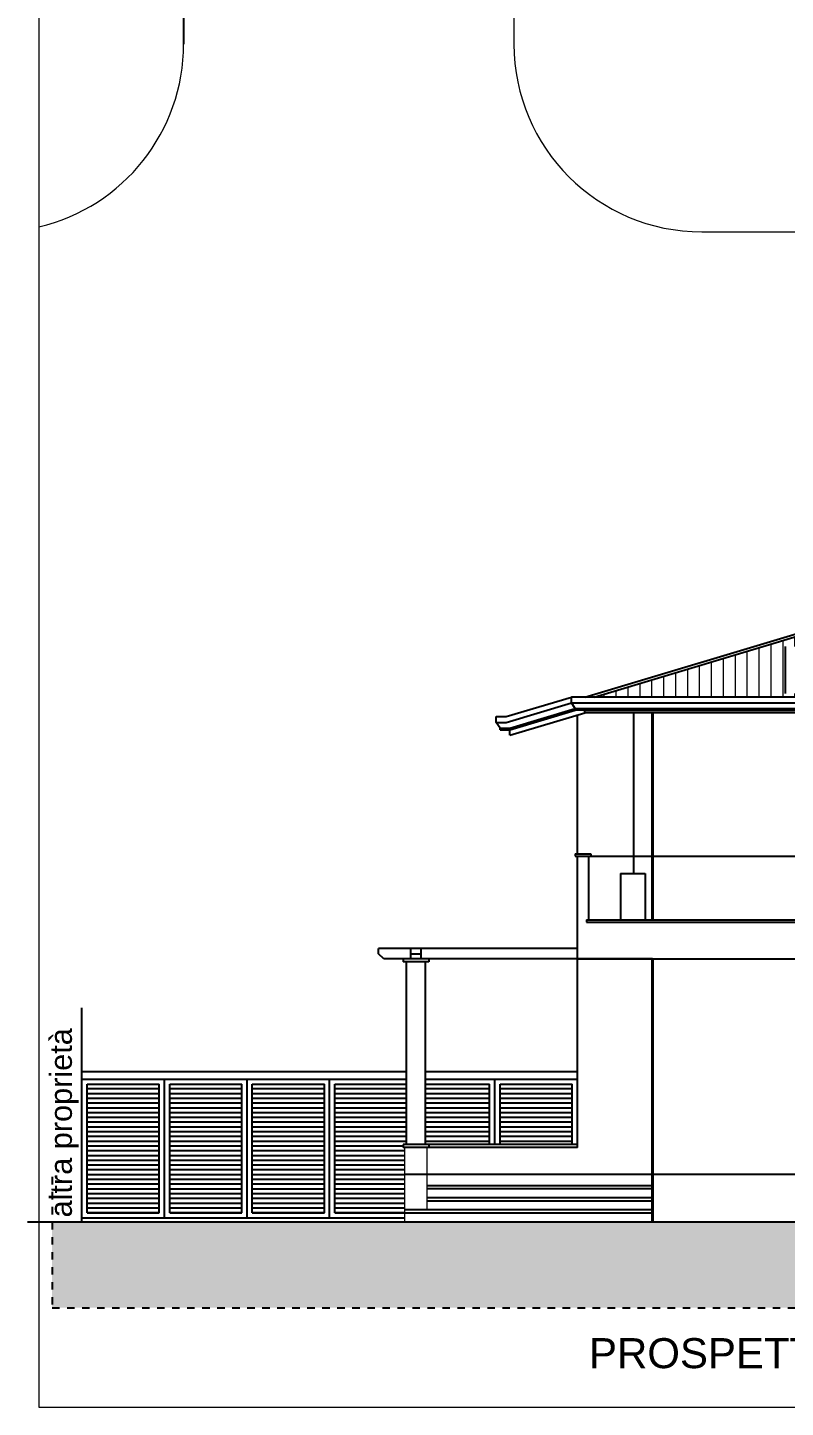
# Model space of a CAD drawing. Header units: millimetres. Extents: x 2002 to 2114, y 811 to 859.
# Drawn here: x 2001.88 to 2011.98, y 811.09 to 829.47 of the extents above; entities that cross this region are included whole.
import ezdxf

# ---------------------------------------------------------------- set-up
doc = ezdxf.new("R2010")
doc.units = ezdxf.units.MM
doc.header["$LTSCALE"] = 0.04
doc.linetypes.add('JIS_02_1.2', pattern=[2.5, 1.25, -1.25])
for name, color, linetype in [('0-2', 1, 'Continuous'), ('0.13', 1, 'Continuous'), ('02', 1, 'Continuous'), ('ASSI-PIL', 6, 'Continuous'), ('balconi', 253, 'Continuous'), ('chiaro', 252, 'Continuous')]:
    doc.layers.add(name, color=color, linetype=linetype)
doc.layers.add('0.4', color=1, linetype='Continuous', lineweight=40)
doc.layers.add('0_Num_Penna__10', color=1, linetype='Continuous', lineweight=13)
doc.styles.get("Standard").update_dxf_attribs({"font": 'arial.ttf'})

msp = doc.modelspace()

# ---------------------------------------------------------------- hatches: boundary and pattern name
at = {"layer": '0_Num_Penna__10'}
h = msp.add_hatch(dxfattribs=at)
h.set_pattern_fill('ANSI31', color=256, scale=0.05, angle=45, style=0)
h.set_pattern_definition([(90, (-208.4922, -12.77513), (-0.15875, -2e-16), [])])
h.paths.add_polyline_path([(2016.783, 820.556), (2013.105, 821.659), (2009.427, 820.556)])
h.paths.add_polyline_path([(2011.975, 821.229), (2013.105, 821.229), (2014.235, 821.229), (2014.235, 820.601), (2011.975, 820.601)], flags=16)
h.paths.add_polyline_path([(2017.883, 820.556), (2013.655, 821.824), (2013.166, 821.677), (2016.905, 820.556)])
h = msp.add_hatch(dxfattribs=at)
h.set_pattern_fill('EARTH', color=256, scale=0.04, angle=45, style=0)
h.set_pattern_definition([(45, (610.43687, -129.24758), (4e-17, 0.359210245), [0.254, -0.254]), (45, (610.36952, -129.18023), (4e-17, 0.359210245), [0.254, -0.254]), (45, (610.30217, -129.11288), (4e-17, 0.359210245), [0.254, -0.254]), (135, (610.30217, -129.06797), (-0.359210245, 0), [0.254, -0.254]), (135, (610.36952, -129.00062), (-0.359210245, 0), [0.254, -0.254]), (135, (610.43687, -128.93327), (-0.359210245, 0), [0.254, -0.254])])
h.paths.add_polyline_path([(2023.549, 813.567), (2002.207, 813.567), (2002.207, 812.421), (2023.549, 812.421)])
at = {"layer": 'balconi'}
h = msp.add_hatch(dxfattribs=at)
h.set_pattern_fill('ANSI31', color=256, scale=0.02, angle=315, style=0)
h.set_pattern_definition([(360, (30.35336, 0), (2e-17, 0.0635), [])])
h.paths.add_polyline_path([(2007.18, 815.397), (2007.18, 814.597), (2008.035, 814.597), (2008.035, 815.397)])
h.paths.add_polyline_path([(2008.175, 814.597), (2009.135, 814.597), (2009.135, 815.397), (2008.175, 815.397)])
h.paths.add_polyline_path([(2005.835, 813.687), (2005.835, 815.397), (2004.875, 815.397), (2004.875, 813.687)])
h.paths.add_polyline_path([(2004.735, 813.687), (2004.735, 815.397), (2003.775, 815.397), (2003.775, 813.687)])
h.paths.add_polyline_path([(2003.635, 813.687), (2003.635, 815.397), (2002.675, 815.397), (2002.675, 813.687)])
h = msp.add_hatch(dxfattribs=at)
h.set_pattern_fill('ANSI31', color=256, scale=0.02, angle=315, style=0)
h.set_pattern_definition([(360, (-405.294773, 0), (2e-17, 0.0635), [])])
h.paths.add_polyline_path([(2006.93, 814.597), (2006.93, 815.397), (2005.975, 815.397), (2005.975, 813.687), (2006.905, 813.687), (2006.905, 814.557), (2006.885, 814.557), (2006.885, 814.597)])

# ---------------------------------------------------------------- linework, layer by layer
msp.add_line((2001.882, 813.567), (2023.834, 813.567))
at = {"layer": '0-2'}
for p, q in [((2011.975, 820.601), (2011.975, 821.229)), ((2009.175, 818.467), (2009.175, 818.437)), ((2009.385, 818.467), (2009.385, 818.437)), ((2009.385, 818.437), (2020.285, 818.437)), ((2009.325, 817.587), (2009.325, 817.557)), ((2009.205, 817.207), (2006.555, 817.207)), ((2006.555, 817.137), (2006.555, 817.207)), ((2006.985, 817.067), (2006.985, 817.207)), ((2007.125, 817.067), (2007.125, 817.207)), ((2006.625, 817.067), (2006.555, 817.137)), ((2010.205, 817.067), (2006.625, 817.067)), ((2006.93, 814.597), (2006.93, 817.027)), ((2006.985, 817.137), (2007.125, 817.137)), ((2007.18, 814.597), (2007.18, 817.027)), ((2002.605, 813.567), (2002.605, 816.418)), ((2018.225, 814.197), (2006.905, 814.197)), ((2006.905, 813.687), (2008.035, 813.687)), ((2008.175, 813.687), (2009.135, 813.687))]:
    msp.add_line(p, q, dxfattribs=at)
at = {"layer": '0.13'}
for p, q in [((2009.779, 818.207), (2010.109, 818.207)), ((2009.779, 818.207), (2009.779, 817.587)), ((2010.109, 818.207), (2010.109, 817.587))]:
    msp.add_line(p, q, dxfattribs=at)
at = {"layer": '0.4'}
for p, q in [((2010.205, 820.347), (2010.205, 817.587)), ((2010.205, 817.067), (2010.205, 813.567))]:
    msp.add_line(p, q, dxfattribs=at)
at = {"layer": '02'}
for p, q in [((2003.96, 858.602), (2003.96, 829.253)), ((2009.305, 820.556), (2013.655, 821.861)), ((2009.427, 820.556), (2013.105, 821.659)), ((2008.255, 820.295), (2009.125, 820.556)), ((2018.185, 820.556), (2009.125, 820.556)), ((2008.305, 820.121), (2009.175, 820.382)), ((2008.305, 820.047), (2009.305, 820.347)), ((2009.175, 820.382), (2009.175, 820.402)), ((2009.305, 820.382), (2009.175, 820.382)), ((2009.205, 818.467), (2009.205, 820.317)), ((2009.305, 820.382), (2018.135, 820.382)), ((2009.305, 820.347), (2009.305, 820.382)), ((2018.005, 820.347), (2009.305, 820.347)), ((2009.955, 818.207), (2009.955, 820.347)), ((2008.125, 820.295), (2008.255, 820.295)), ((2008.175, 820.121), (2008.175, 820.141)), ((2008.175, 820.121), (2008.305, 820.121)), ((2008.305, 820.047), (2008.305, 820.121)), ((2009.175, 818.467), (2009.385, 818.467)), ((2009.175, 818.437), (2009.385, 818.437)), ((2009.205, 814.557), (2009.205, 818.437)), ((2009.355, 817.587), (2009.355, 818.437)), ((2009.325, 817.587), (2019.255, 817.587)), ((2009.325, 817.557), (2019.255, 817.557)), ((2006.885, 817.067), (2006.885, 817.027)), ((2009.205, 817.067), (2006.885, 817.067)), ((2007.225, 817.027), (2006.885, 817.027)), ((2007.225, 817.067), (2007.225, 817.027)), ((2009.205, 817.067), (2019.905, 817.067)), ((2006.885, 814.597), (2006.885, 814.557)), ((2009.205, 814.597), (2006.885, 814.597)), ((2009.205, 814.557), (2006.885, 814.557)), ((2007.225, 814.597), (2007.225, 814.557)), ((2010.205, 814.047), (2007.205, 814.047)), ((2010.205, 814.007), (2007.205, 814.007)), ((2010.205, 813.887), (2007.205, 813.887)), ((2010.205, 813.727), (2006.905, 813.727)), ((2007.205, 813.847), (2010.205, 813.847)), ((2006.905, 813.687), (2010.205, 813.687))]:
    msp.add_line(p, q, dxfattribs=at)
for points in [[(2009.175, 820.402), (2009.125, 820.48), (2009.125, 820.556)], [(2008.175, 820.141), (2008.125, 820.219), (2008.125, 820.295)]]:
    msp.add_lwpolyline(points, dxfattribs=at)
at = {"layer": '0_Num_Penna__10'}
for p, q in [((2002.034, 811.093), (2002.034, 858.602)), ((2008.36, 858.602), (2008.36, 829.253)), ((2010.86, 826.753), (2025.434, 826.753)), ((2006.905, 813.567), (2006.905, 814.557)), ((2007.205, 813.727), (2007.205, 814.557)), ((2114.037, 811.093), (2002.034, 811.093))]:
    msp.add_line(p, q, dxfattribs=at)
for centre, start, end in [((2001.46, 829.253), 283.2678, 0), ((2010.86, 829.253), 180, 270)]:
    msp.add_arc(centre, 2.5, start, end, dxfattribs=at)
at = {"layer": 'ASSI-PIL', "linetype": 'JIS_02_1.2'}
for p, q in [((2002.207, 814.163), (2002.207, 812.421)), ((2002.207, 812.421), (2023.549, 812.421))]:
    msp.add_line(p, q, dxfattribs=at)
at = {"layer": 'balconi'}
for p, q in [((2002.605, 815.567), (2006.93, 815.567)), ((2007.18, 815.567), (2009.205, 815.567)), ((2002.605, 815.467), (2006.93, 815.467)), ((2002.675, 813.687), (2002.675, 815.397)), ((2002.675, 815.397), (2003.635, 815.397)), ((2003.635, 813.687), (2003.635, 815.397)), ((2003.705, 813.617), (2003.705, 815.467)), ((2003.775, 815.397), (2004.735, 815.397)), ((2003.775, 813.687), (2003.775, 815.397)), ((2004.735, 813.687), (2004.735, 815.397)), ((2004.805, 813.617), (2004.805, 815.467)), ((2004.875, 815.397), (2005.835, 815.397)), ((2004.875, 813.687), (2004.875, 815.397)), ((2005.835, 813.687), (2005.835, 815.397)), ((2005.905, 813.617), (2005.905, 815.467)), ((2005.975, 815.397), (2006.93, 815.397)), ((2005.975, 813.687), (2005.975, 815.397)), ((2007.18, 815.467), (2009.205, 815.467)), ((2007.18, 815.397), (2008.035, 815.397)), ((2008.035, 814.597), (2008.035, 815.397)), ((2008.105, 814.597), (2008.105, 815.467)), ((2008.175, 815.397), (2009.135, 815.397)), ((2008.175, 814.597), (2008.175, 815.397)), ((2009.135, 814.597), (2009.135, 815.397)), ((2002.605, 813.617), (2006.905, 813.617)), ((2002.675, 813.687), (2003.635, 813.687)), ((2003.775, 813.687), (2004.735, 813.687)), ((2004.875, 813.687), (2005.835, 813.687)), ((2005.975, 813.687), (2006.935, 813.687))]:
    msp.add_line(p, q, dxfattribs=at)
at = {"layer": 'chiaro'}
for p, q in [((2008.255, 820.219), (2009.125, 820.48)), ((2008.305, 820.141), (2009.175, 820.402)), ((2009.125, 820.48), (2018.185, 820.48)), ((2009.175, 820.402), (2018.135, 820.402)), ((2008.125, 820.219), (2008.255, 820.219)), ((2008.175, 820.141), (2008.305, 820.141))]:
    msp.add_line(p, q, dxfattribs=at)

# ---------------------------------------------------------------- texts
at = {"layer": '0_Num_Penna__10'}
msp.add_text('altra proprietà', height=0.2925, rotation=90, dxfattribs=at).set_placement((2002.472, 813.624))
at = {"layer": 'ASSI-PIL', "insert": (2009.36, 812.016), "char_height": 0.4, "width": 12.80526, "attachment_point": 1}
msp.add_mtext('PROSPETTO LATO MASSA Sc.1/100', dxfattribs=at)

doc.saveas('drawing.dxf')
